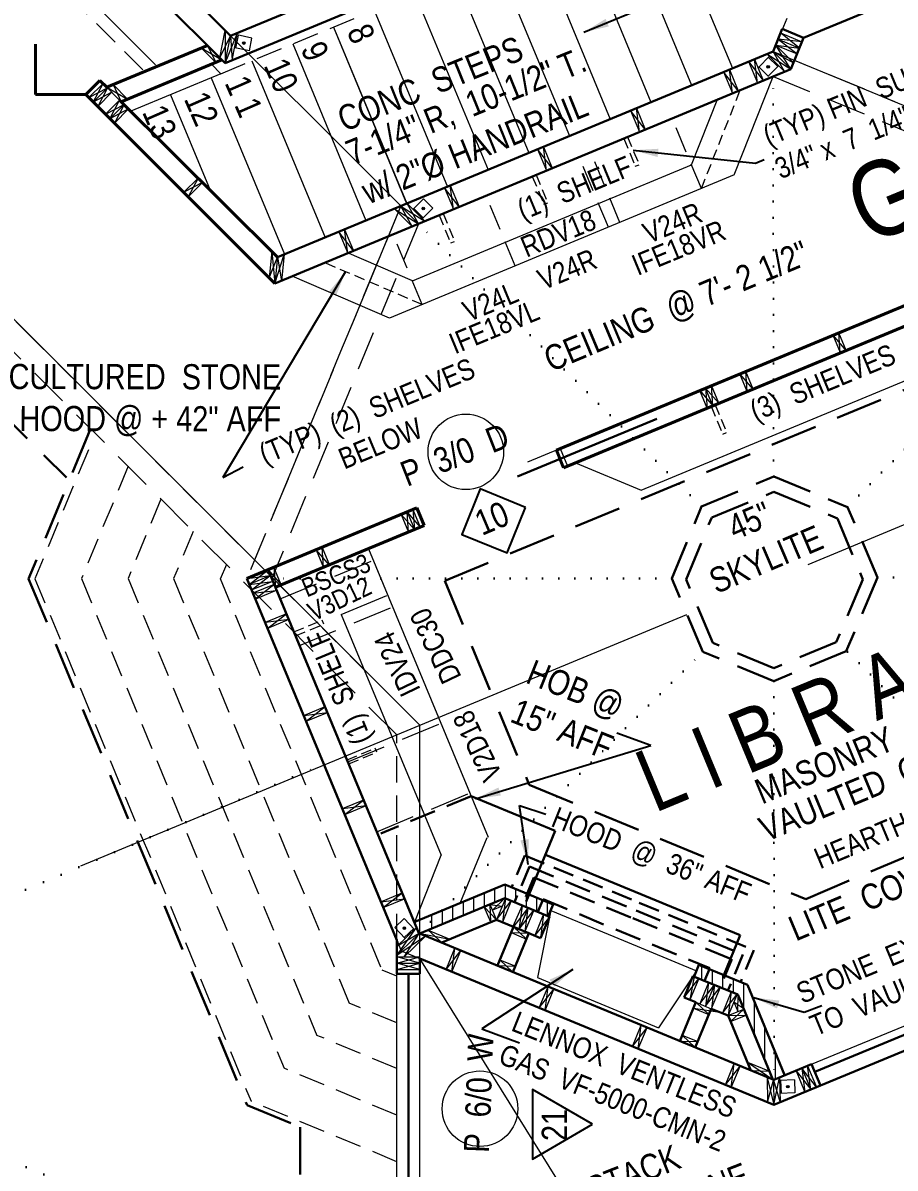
# Model space of a CAD drawing. Header units: inches. Extents: x 2775 to 35798, y 1675 to 10350.
# Drawn here: x 13447.8 to 13655.5, y 3623.4 to 3896.1 of the extents above; entities that cross this region are included whole.
import ezdxf

# ---------------------------------------------------------------- set-up
doc = ezdxf.new("R2010")
doc.units = ezdxf.units.IN
doc.header["$LTSCALE"] = 0.5
doc.header["$MEASUREMENT"] = 0
for name, pattern in [('ACAD_ISO07W100', [3, 0, -3]), ('CENTER', [2, 1.25, -0.25, 0.25, -0.25]), ('HIDDEN', [0.375, 0.25, -0.125])]:
    doc.linetypes.add(name, pattern=pattern)
for name, color, linetype, lineweight in [('BUILT-INS', 6, 'CONTINUOUS', 9), ('CONCRETE', 7, 'CONTINUOUS', 20), ('DOORS', 7, 'CONTINUOUS', 30), ('FOUNDATION', 7, 'CONTINUOUS', 30), ('GRID', 1, 'CENTER', 20), ('INT WALLS', 7, 'CONTINUOUS', 40), ('LAYOUT', 6, 'CONTINUOUS', 9), ('LITE COVE', 7, 'HIDDEN', 30), ('MASONRY', 16, 'HIDDEN', 30), ('MILLWORK', 7, 'CONTINUOUS', 20), ('ROOF BEAMS', 3, 'HIDDEN', 30), ('ROOFLINE', 7, 'HIDDEN', 30), ('SKYLITES', 3, 'CONTINUOUS', 30), ('STAIRS', 7, 'CONTINUOUS', 20), ('WALL FRAMING', 7, 'CONTINUOUS', 30), ('WALLS', 7, 'CONTINUOUS', 30), ('WINDOWS', 5, 'CONTINUOUS', 30)]:
    doc.layers.add(name, color=color, linetype=linetype, lineweight=lineweight)
for name, color, linetype in [('LIBRARY', 7, 'CONTINUOUS'), ('LLMASONRY', 12, 'CONTINUOUS'), ('TEXT', 7, 'CONTINUOUS')]:
    doc.layers.add(name, color=color, linetype=linetype)
doc.styles.add('ARCHENT', font='technical.ttf', dxfattribs={"height": 6})
doc.styles.add('ARCHENTLTD', font='technical.ttf', dxfattribs={"height": 6})
doc.dimstyles.new('ARCHENTLTD', dxfattribs={"dimtxt": 12, "dimasz": 6, "dimexe": 9, "dimexo": 3, "dimgap": 1, "dimtad": 0, "dimdec": 4, "dimzin": 1, "dimdsep": 46, "dimlunit": 4, "dimtxsty": 'ARCHENT', "dimcen": 6, "dimaunit": 1, "dimadec": 5, "dimazin": 0, "dimtfac": 1, "dimtdec": 4, "dimtofl": 0, "dimtmove": 0, "dimatfit": 3, "dimfxl": 1, "dimfrac": 2, "dimtolj": 1, "dimtzin": 0, "dimarcsym": 0})

msp = doc.modelspace()

# ---------------------------------------------------------------- hatches: boundary and pattern name
at = {"layer": 'WALL FRAMING', "lineweight": 9, "ltscale": 150}
for points in [[(13500.69117, 3891.27923, 1), (13500.06617, 3891.27923, 1)], [(13625.02559, 3885.45909, -1), (13625.54433, 3885.80772, -1)], [(13543.32286, 3852.1546, 1), (13542.97385, 3851.63613, 1)], [(13538.40671, 3680.75819, -1), (13538.84922, 3680.31682, -1)], [(13630.25319, 3642.78368, 1), (13629.62819, 3642.78368, 1)]]:
    msp.add_hatch(color=256, dxfattribs=at).paths.add_polyline_path(points)

# ---------------------------------------------------------------- linework, layer by layer
at = {"layer": 'BUILT-INS'}
for p, q in [((13617.1894, 3859.87124), (13626.45282, 3883.34459)), ((13607.02025, 3862.2991), (13613.25315, 3878.09317)), ((13540.54148, 3834.64818), (13524.95642, 3841.38669)), ((13535.0863, 3825.75951), (13511.92144, 3835.7753))]:
    msp.add_line(p, q, dxfattribs=at)
at = {"layer": 'BUILT-INS', "color": 6, "linetype": 'HIDDEN', "lineweight": 9, "ltscale": 20}
for p, q in [((13609.37343, 3856.64153), (13618.65199, 3880.10355)), ((13590.88156, 3868.56565), (13593.63525, 3861.93105)), ((13591.80517, 3868.94899), (13594.55886, 3862.3144)), ((13569.10725, 3859.51898), (13571.86095, 3852.88439)), ((13570.03086, 3859.90232), (13572.78455, 3853.26773)), ((13546.93308, 3850.30618), (13549.68677, 3843.67159)), ((13547.85669, 3850.68952), (13550.61038, 3844.05493)), ((13542.89466, 3828.99062), (13519.66016, 3838.97498)), ((13512.33991, 3751.05087), (13519.03215, 3753.83949)), ((13512.72455, 3750.1278), (13519.41679, 3752.91643)), ((13524.99024, 3720.57187), (13531.68248, 3723.3605)), ((13525.37487, 3719.6488), (13532.06711, 3722.43743))]:
    msp.add_line(p, q, dxfattribs=at)
at = {"layer": 'BUILT-INS', "linetype": 'HIDDEN', "lineweight": 9, "ltscale": 50}
for p, q in [((13609.37424, 3856.63959), (13602.46151, 3873.25928)), ((13587.21465, 3847.42262), (13580.30192, 3864.04231)), ((13589.9846, 3848.57474), (13583.07187, 3865.19443)), ((13565.05506, 3838.20564), (13558.14233, 3854.82534)), ((13542.89547, 3828.98867), (13535.98274, 3845.60836))]:
    msp.add_line(p, q, dxfattribs=at)
at = {"layer": 'BUILT-INS', "ltscale": 0.25}
msp.add_line((13540.54148, 3834.64818), (13607.02025, 3862.2991), dxfattribs=at)
at = {"layer": 'BUILT-INS', "color": 6, "linetype": 'Continuous', "lineweight": 9, "ltscale": 5}
for p, q in [((13593.63525, 3861.93105), (13594.55886, 3862.3144)), ((13571.86095, 3852.88439), (13572.78455, 3853.26773)), ((13549.68677, 3843.67159), (13550.61038, 3844.05493)), ((13530.09095, 3770.88065), (13558.61287, 3702.1615)), ((13523.61161, 3755.19884), (13547.39481, 3697.89688)), ((13519.41679, 3752.91643), (13519.03215, 3753.83949)), ((13532.06711, 3722.43743), (13531.68248, 3723.3605))]:
    msp.add_line(p, q, dxfattribs=at)
at = {"layer": 'BUILT-INS', "ltscale": 0.75}
msp.add_line((13617.1894, 3859.87124), (13535.0863, 3825.75951), dxfattribs=at)
at = {"layer": 'BUILT-INS', "linetype": 'Continuous', "lineweight": 9, "ltscale": 75}
msp.add_line((13595.03746, 3784.84418), (13713.57935, 3834.04506), dxfattribs=at)
at = {"layer": 'BUILT-INS', "linetype": 'HIDDEN', "lineweight": 20, "ltscale": 20}
msp.add_line((13611.6981, 3804.78279), (13614.4518, 3798.1482), dxfattribs=at)
at = {"layer": 'BUILT-INS', "linetype": 'HIDDEN', "lineweight": 9, "ltscale": 20}
msp.add_line((13612.62171, 3805.16614), (13615.3754, 3798.53154), dxfattribs=at)
at = {"layer": 'BUILT-INS', "linetype": 'Continuous', "lineweight": 9, "ltscale": 5}
for p, q in [((13614.4518, 3798.1482), (13615.3754, 3798.53154)), ((13579.35407, 3791.32733), (13595.03746, 3784.84418))]:
    msp.add_line(p, q, dxfattribs=at)
at = {"layer": 'BUILT-INS', "color": 6, "linetype": 'HIDDEN', "lineweight": 9, "ltscale": 75}
for p, q in [((13509.07889, 3758.91145), (13531.24098, 3768.10983)), ((13513.67901, 3747.82818), (13535.8411, 3757.02656)), ((13525.17931, 3720.12), (13547.34139, 3729.31838)), ((13532.07948, 3703.49509), (13554.24157, 3712.69348))]:
    msp.add_line(p, q, dxfattribs=at)
at = {"layer": 'BUILT-INS', "color": 6, "linetype": 'Continuous', "lineweight": 9, "ltscale": 75}
for p, q in [((13523.61161, 3755.19884), (13534.46426, 3759.70324)), ((13551.9055, 3686.47996), (13558.36769, 3702.11265)), ((13541.15265, 3682.01699), (13547.39481, 3697.89688))]:
    msp.add_line(p, q, dxfattribs=at)
at = {"layer": 'CONCRETE', "ltscale": 75}
msp.add_line((13494.95218, 3883.97935), (13473.46033, 3875.05914), dxfattribs=at)
at = {"layer": 'DOORS', "ltscale": 75}
for p, q in [((13666.97171, 3906.30814), (13633.72037, 3892.51064)), ((13637.71219, 3643.03279), (13670.96322, 3656.83365))]:
    msp.add_line(p, q, dxfattribs=at)
at = {"layer": 'DOORS', "linetype": 'Continuous', "lineweight": 30, "ltscale": 150}
msp.add_line((13565.54283, 3788.05023), (13598.8002, 3801.83225), dxfattribs=at)
at = {"layer": 'DOORS', "color": 4, "lineweight": 20, "ltscale": 75}
msp.add_line((13635.60311, 3648.1143), (13702.11182, 3675.69312), dxfattribs=at)
at = {"layer": 'DOORS', "color": 5, "lineweight": 30, "ltscale": 75}
msp.add_line((13636.35989, 3646.28862), (13669.59268, 3660.0691), dxfattribs=at)
at = {"layer": 'DOORS', "color": 7, "linetype": 'Continuous', "lineweight": 25, "ltscale": 25, "flags": 128}
msp.add_lwpolyline([(13567.51639, 3780.70732), (13556.70594, 3785.09833), (13552.31493, 3774.28787), (13563.12538, 3769.89686)], close=True, dxfattribs=at)
at = {"layer": 'DOORS', "color": 7, "linetype": 'Continuous', "lineweight": 20, "ltscale": 7.5}
for centre in [(13553.27219, 3793.93728), (13556.64316, 3637.53795)]:
    msp.add_circle(centre, 9, dxfattribs=at)
at = {"layer": 'FOUNDATION', "color": 4, "ltscale": 75}
msp.add_line((13497.23637, 3893.00808), (13443.36704, 3946.82784), dxfattribs=at)
at = {"layer": 'FOUNDATION', "linetype": 'HIDDEN', "lineweight": 20, "ltscale": 50}
msp.add_line((13494.95218, 3883.97935), (13635.45314, 3942.29434), dxfattribs=at)
at = {"layer": 'FOUNDATION', "color": 7, "linetype": 'Continuous', "lineweight": 9, "ltscale": 25}
msp.add_line((13622.09594, 3545.06399), (13542.3312, 3673.28615), dxfattribs=at)
at = {"layer": 'GRID', "ltscale": 50}
for p, q in [((13663.13356, 3978.02306), (13626.44744, 3889.29817)), ((13501.44662, 3888.80149), (13652.09586, 3951.32853)), ((13537.78717, 3852.49067), (13626.44744, 3889.29817)), ((13626.44902, 3889.29883), (13715.16925, 3852.62392)), ((13537.78717, 3852.49067), (13501.10456, 3763.7769)), ((13568.06321, 3791.56748), (13715.16925, 3852.62392)), ((13505.54962, 3765.62118), (13539.25825, 3779.61196)), ((13501.10456, 3763.7769), (13537.90287, 3675.11708)), ((13537.90287, 3675.11708), (13626.62662, 3638.43368)), ((13626.6266, 3638.43367), (13715.29436, 3675.23527))]:
    msp.add_line(p, q, dxfattribs=at)
at = {"layer": 'GRID', "linetype": 'Continuous', "ltscale": 50}
for p, q in [((13537.78717, 3852.49067), (13440.50421, 3949.68832)), ((13542.32277, 3728.84126), (13440.44783, 3830.62328)), ((13542.34464, 3584.79677), (13542.32277, 3728.84126))]:
    msp.add_line(p, q, dxfattribs=at)
at = {"layer": 'INT WALLS', "linetype": 'Continuous', "lineweight": 20, "ltscale": 150}
for p, q in [((13627.64092, 3892.1846), (13632.72357, 3890.08301)), ((13624.94825, 3888.6753), (13629.16095, 3884.46975)), ((13626.44744, 3889.29817), (13630.66014, 3885.09263)), ((13627.06776, 3890.79842), (13631.28046, 3886.59288)), ((13627.06776, 3890.79842), (13632.15041, 3888.69684)), ((13620.61829, 3886.86441), (13622.72851, 3881.78534)), ((13622.00349, 3887.43993), (13624.11372, 3882.36086)), ((13505.54899, 3753.34859), (13510.62901, 3755.45653)), ((13506.12388, 3751.96313), (13511.2039, 3754.07107)), ((13514.70591, 3731.16412), (13519.78593, 3733.27206)), ((13515.2808, 3729.77866), (13520.36083, 3731.88659)), ((13523.86284, 3708.97965), (13528.94286, 3711.08758)), ((13524.43773, 3707.59419), (13529.51775, 3709.70212)), ((13533.01976, 3686.79518), (13538.09978, 3688.90311)), ((13533.59465, 3685.40972), (13538.67467, 3687.51765)), ((13548.58364, 3670.69622), (13550.68523, 3675.77887)), ((13549.96982, 3670.12306), (13552.0714, 3675.20571)), ((13570.7633, 3661.52765), (13572.86489, 3666.6103)), ((13572.14948, 3660.95449), (13574.25107, 3666.03714)), ((13592.94297, 3652.35909), (13595.04455, 3657.44174)), ((13594.32914, 3651.78593), (13596.43073, 3656.86858)), ((13615.11776, 3643.19254), (13617.21934, 3648.27519)), ((13616.50394, 3642.61938), (13618.60552, 3647.70203))]:
    msp.add_line(p, q, dxfattribs=at)
at = {"layer": 'INT WALLS', "lineweight": 9, "ltscale": 150}
for p, q in [((13633.32987, 3891.60651), (13627.64092, 3892.1846)), ((13627.64092, 3892.1846), (13632.15041, 3888.69684)), ((13632.72357, 3890.08301), (13628.24846, 3893.71109)), ((13624.94667, 3888.67464), (13630.66014, 3885.09263)), ((13626.44744, 3889.29817), (13631.28046, 3886.59288)), ((13629.16095, 3884.46975), (13626.44899, 3889.29882)), ((13630.66014, 3885.09263), (13627.06776, 3890.79842)), ((13627.06776, 3890.79842), (13632.72357, 3890.08301)), ((13620.61829, 3886.86441), (13624.11372, 3882.36086)), ((13622.72851, 3881.78534), (13622.00349, 3887.43993)), ((13541.98488, 3848.25033), (13539.27231, 3853.07873)), ((13536.27379, 3851.83333), (13541.98488, 3848.25033)), ((13540.48577, 3847.62749), (13537.77291, 3852.45618)), ((13537.77291, 3852.45618), (13543.484, 3848.87317)), ((13506.12388, 3751.96313), (13510.62901, 3755.45653)), ((13505.54899, 3753.34859), (13511.2039, 3754.07107)), ((13515.2808, 3729.77866), (13519.78593, 3733.27206)), ((13514.70591, 3731.16412), (13520.36083, 3731.88659)), ((13523.86284, 3708.97965), (13529.51775, 3709.70212)), ((13524.43773, 3707.59419), (13528.94286, 3711.08758)), ((13533.01976, 3686.79518), (13538.67467, 3687.51765)), ((13533.59465, 3685.40972), (13538.09978, 3688.90311)), ((13549.96982, 3670.12306), (13550.68523, 3675.77887)), ((13548.58364, 3670.69622), (13552.0714, 3675.20571)), ((13570.7633, 3661.52765), (13574.25107, 3666.03714)), ((13572.14948, 3660.95449), (13572.86489, 3666.6103)), ((13592.94297, 3652.35909), (13596.43073, 3656.86858)), ((13594.32914, 3651.78593), (13595.04455, 3657.44174)), ((13615.11776, 3643.19254), (13618.60552, 3647.70203)), ((13616.50394, 3642.61938), (13617.21934, 3648.27519))]:
    msp.add_line(p, q, dxfattribs=at)
at = {"layer": 'INT WALLS', "linetype": 'Continuous', "lineweight": 20, "ltscale": 50}
msp.add_line((13628.24846, 3893.71109), (13633.32987, 3891.60651), dxfattribs=at)
at = {"layer": 'INT WALLS', "ltscale": 50}
for p, q in [((13450.78248, 3878.99319), (13450.77483, 3890.97879)), ((13467.74539, 3880.7553), (13466.12828, 3882.36535)), ((13462.78248, 3879.00086), (13450.78248, 3878.99319)), ((13507.78455, 3834.04097), (13462.78248, 3879.00086)), ((13508.44475, 3840.27108), (13470.81213, 3877.69248)), ((13574.82852, 3794.37606), (13576.57067, 3790.17208)), ((13541.57874, 3780.57572), (13543.32089, 3776.37174))]:
    msp.add_line(p, q, dxfattribs=at)
at = {"layer": 'INT WALLS', "ltscale": 75}
for p, q in [((13467.74528, 3880.75526), (13491.73875, 3890.72393)), ((13471.20092, 3877.31805), (13495.18426, 3887.28251)), ((13710.08919, 3850.51608), (13574.82859, 3794.37609)), ((13685.51024, 3835.38751), (13576.57067, 3790.17208)), ((13541.57882, 3780.57576), (13501.10456, 3763.7769)), ((13543.32089, 3776.37174), (13507.92886, 3761.68227))]:
    msp.add_line(p, q, dxfattribs=at)
at = {"layer": 'INT WALLS', "linetype": 'Continuous', "ltscale": 150}
msp.add_line((13462.76807, 3879.00085), (13466.12828, 3882.36535), dxfattribs=at)
at = {"layer": 'INT WALLS', "color": 7, "lineweight": 20, "ltscale": 10}
for p, q in [((13561.93999, 3685.77378), (13559.62855, 3684.81189)), ((13617.11764, 3662.95996), (13618.07485, 3660.64676))]:
    msp.add_line(p, q, dxfattribs=at)
at = {"layer": 'INT WALLS', "color": 7, "lineweight": 20, "ltscale": 5}
for p, q in [((13573.47851, 3684.74829), (13590.85166, 3677.56662)), ((13590.85166, 3677.56662), (13608.22506, 3670.38486))]:
    msp.add_line(p, q, dxfattribs=at)
at = {"layer": 'LAYOUT', "color": 6, "linetype": 'CENTER', "lineweight": 5, "ltscale": 250}
for p, q in [((14529.67059, 4137.94192), (13368.50138, 3656.7467)), ((14529.67036, 3176.01313), (12259.80657, 4115.80753))]:
    msp.add_line(p, q, dxfattribs=at)
at = {"layer": 'LITE COVE', "color": 7, "linetype": 'ACAD_ISO07W100', "lineweight": 30, "ltscale": 2.5}
for p, q in [((13626.59215, 3788.06184), (13626.45282, 3883.34459)), ((13609.41955, 3780.9135), (13541.98488, 3848.25033)), ((13644.19511, 3780.77572), (13710.96199, 3848.41229)), ((13602.33759, 3763.79985), (13507.06564, 3763.76411)), ((13651.28534, 3764.0164), (13746.0074, 3763.93933)), ((13542.10949, 3679.32939), (13609.72254, 3746.34179)), ((13644.19556, 3746.33421), (13711.13148, 3679.56015)), ((13626.61493, 3739.3499), (13626.7389, 3644.4352))]:
    msp.add_line(p, q, dxfattribs=at)
at = {"layer": 'LITE COVE', "ltscale": 90}
for p, q in [((13417.01005, 3828.96706), (13458.12355, 3787.82982)), ((13548.23641, 3763.2293), (13682.68762, 3819.03334)), ((13463.90945, 3799.40843), (13449.14868, 3763.74238)), ((13449.14868, 3763.74238), (13501.19078, 3638.355)), ((13548.23641, 3763.2293), (13568.3886, 3714.67572)), ((13568.3886, 3714.67572), (13634.22522, 3687.46037)), ((13568.3886, 3714.67572), (13634.22522, 3687.46037)), ((13634.22522, 3687.46037), (13675.65899, 3704.95882)), ((13501.19078, 3638.355), (13513.78865, 3633.14632)), ((13513.78865, 3633.14632), (13513.78559, 3614.30287))]:
    msp.add_line(p, q, dxfattribs=at)
at = {"layer": 'LITE COVE', "color": 7, "linetype": 'ACAD_ISO07W100', "lineweight": 30, "ltscale": 3}
for p, q in [((13406.02963, 3671.80519), (13519.4363, 3719.60942)), ((13406.03461, 3641.23705), (13523.50039, 3592.59888))]:
    msp.add_line(p, q, dxfattribs=at)
at = {"layer": 'LLMASONRY', "color": 7, "lineweight": 20, "ltscale": 50}
for p, q in [((13573.47889, 3684.75023), (13570.32303, 3668.74467)), ((13608.2268, 3670.38747), (13599.16004, 3656.82531))]:
    msp.add_line(p, q, dxfattribs=at)
at = {"layer": 'MASONRY', "linetype": 'HIDDEN', "lineweight": 30, "ltscale": 50}
msp.add_line((13554.53665, 3711.98254), (13533.01824, 3703.05132), dxfattribs=at)
at = {"layer": 'MASONRY', "linetype": 'Continuous', "lineweight": 30, "ltscale": 5}
for p, q in [((13554.53665, 3711.98254), (13574.58553, 3703.69479)), ((13574.58553, 3703.69479), (13567.64088, 3686.89498)), ((13572.22983, 3698.00888), (13618.62339, 3678.83084)), ((13562.54408, 3690.89551), (13574.05298, 3686.13799)), ((13574.05298, 3686.13799), (13572.90691, 3683.36553)), ((13618.62789, 3678.82898), (13614.70297, 3669.33422)), ((13608.80127, 3671.77718), (13607.6552, 3669.00472)), ((13608.8001, 3671.77433), (13620.32165, 3667.01158))]:
    msp.add_line(p, q, dxfattribs=at)
at = {"layer": 'MASONRY', "linetype": 'HIDDEN', "lineweight": 30, "ltscale": 40}
for p, q in [((13567.31562, 3697.85073), (13564.16373, 3690.22598)), ((13567.31542, 3697.85024), (13594.57842, 3686.58034)), ((13594.57842, 3686.58034), (13621.84706, 3675.30811)), ((13621.84706, 3675.30811), (13618.69537, 3667.68385))]:
    msp.add_line(p, q, dxfattribs=at)
at = {"layer": 'MASONRY', "linetype": 'Continuous', "lineweight": 30, "ltscale": 10}
msp.add_line((13562.54408, 3690.89551), (13541.15265, 3682.01699), dxfattribs=at)
at = {"layer": 'MASONRY', "lineweight": 9, "ltscale": 150}
for p, q in [((13560.20909, 3686.59428), (13560.20909, 3689.84242)), ((13562.70909, 3687.58033), (13562.70909, 3690.82655)), ((13565.20909, 3686.54689), (13565.20909, 3689.7931)), ((13552.70909, 3683.4814), (13552.70909, 3686.72954)), ((13555.20909, 3684.51903), (13555.20909, 3687.76717)), ((13557.70909, 3685.55666), (13557.70909, 3688.8048)), ((13567.70909, 3685.51344), (13567.70909, 3688.75966)), ((13570.20909, 3684.48), (13570.20909, 3687.72622)), ((13572.70909, 3683.44656), (13572.70909, 3686.69277)), ((13547.70909, 3681.40615), (13547.70909, 3684.65429)), ((13550.20909, 3682.44378), (13550.20909, 3685.69192)), ((13545.20909, 3680.36853), (13545.20909, 3683.61666)), ((13609.50001, 3668.21228), (13609.50001, 3671.4585)), ((13612.00001, 3667.17884), (13612.00001, 3670.42506)), ((13614.50001, 3666.1454), (13614.50001, 3669.39161)), ((13617.00001, 3665.11195), (13617.00001, 3668.35817)), ((13619.50001, 3661.39007), (13619.50001, 3667.32473)), ((13622.00001, 3655.36671), (13622.00001, 3663.1926)), ((13624.50001, 3649.34335), (13624.50001, 3657.16923)), ((13627.00001, 3644.54358), (13627.00001, 3651.14587))]:
    msp.add_line(p, q, dxfattribs=at)
at = {"layer": 'MASONRY', "linetype": 'Continuous', "lineweight": 30, "ltscale": 50}
msp.add_line((13620.32165, 3667.01158), (13629.20017, 3645.62016), dxfattribs=at)
at = {"layer": 'MILLWORK', "ltscale": 75}
msp.add_line((13479.36548, 3886.12322), (13436.03224, 3929.41833), dxfattribs=at)
at = {"layer": 'MILLWORK', "linetype": 'HIDDEN', "ltscale": 50}
for p, q in [((13476.36761, 3884.87768), (13434.78752, 3926.42118)), ((13494.95218, 3883.97935), (13492.68528, 3886.24425))]:
    msp.add_line(p, q, dxfattribs=at)
at = {"layer": 'MILLWORK', "color": 4, "ltscale": 75}
msp.add_line((13631.64426, 3887.17855), (13631.52193, 3887.05631), dxfattribs=at)
at = {"layer": 'ROOF BEAMS', "lineweight": 20, "ltscale": 75}
for p, q in [((13626.44744, 3889.29817), (13715.17001, 3852.62423)), ((13626.45282, 3883.34459), (13710.96307, 3848.41184)), ((13537.78717, 3852.49067), (13501.10456, 3763.7769)), ((13541.98558, 3848.25062), (13507.05827, 3763.78188)), ((13542.32277, 3728.84126), (13440.44783, 3830.62328)), ((13536.82388, 3726.5605), (13438.17224, 3825.12217)), ((13537.90287, 3675.11708), (13542.3312, 3673.28615))]:
    msp.add_line(p, q, dxfattribs=at)
at = {"layer": 'ROOF BEAMS', "ltscale": 75}
for p, q in [((13611.82325, 3778.27273), (13626.59371, 3784.40263)), ((13626.59371, 3784.40263), (13641.80139, 3778.10806)), ((13605.72524, 3763.53679), (13611.82325, 3778.27273)), ((13641.80139, 3778.10806), (13647.81048, 3763.54573)), ((13612.10262, 3748.46244), (13605.72524, 3763.53679)), ((13647.81048, 3763.54573), (13641.50709, 3748.63731)), ((13626.61347, 3742.4563), (13612.10262, 3748.46244)), ((13641.50709, 3748.63731), (13626.61347, 3742.4563))]:
    msp.add_line(p, q, dxfattribs=at)
at = {"layer": 'ROOF BEAMS', "color": 3, "lineweight": 20, "ltscale": 75}
msp.add_line((13507.05827, 3763.78188), (13507.94455, 3761.64646), dxfattribs=at)
at = {"layer": 'ROOF BEAMS', "lineweight": 20, "ltscale": 50}
for p, q in [((13542.3303, 3679.23809), (13542.3428, 3728.793)), ((13536.82874, 3677.70503), (13536.80484, 3726.60637)), ((13536.82874, 3677.70503), (13537.90287, 3675.11708))]:
    msp.add_line(p, q, dxfattribs=at)
at = {"layer": 'ROOFLINE', "color": 7, "linetype": 'HIDDEN', "lineweight": 5, "ltscale": 50}
for p, q in [((13463.36239, 3794.42156), (13450.64093, 3763.74294)), ((13472.83064, 3790.49538), (13461.73897, 3763.74711)), ((13480.66458, 3782.66858), (13472.82017, 3763.75126)), ((13488.33163, 3775.00852), (13483.66529, 3763.75533)), ((13496.22835, 3767.119), (13494.79083, 3763.65232)), ((13450.64795, 3763.74295), (13502.13647, 3639.30198)), ((13461.73897, 3763.74711), (13509.97962, 3647.1558)), ((13472.82017, 3763.75126), (13517.81582, 3655.00268)), ((13483.66529, 3763.75533), (13525.48508, 3662.68238)), ((13494.74649, 3763.75949), (13533.32129, 3670.52926)), ((13537.90287, 3675.11708), (13536.83053, 3674.04327)), ((13536.83296, 3669.07308), (13533.32129, 3670.52926)), ((13536.83838, 3657.97453), (13525.48508, 3662.68238)), ((13536.84369, 3647.11242), (13517.81582, 3655.00268)), ((13536.84911, 3636.01387), (13509.97962, 3647.1558)), ((13536.85453, 3624.91531), (13502.14341, 3639.30893))]:
    msp.add_line(p, q, dxfattribs=at)
at = {"layer": 'SKYLITES', "linetype": 'HIDDEN', "ltscale": 75}
for p, q in [((13609.43031, 3780.93949), (13626.59199, 3788.06177)), ((13626.59199, 3788.06177), (13644.19511, 3780.77572)), ((13602.33759, 3763.79985), (13609.43031, 3780.93949)), ((13651.28534, 3764.0164), (13644.19511, 3780.77572)), ((13609.72362, 3746.34134), (13602.33759, 3763.79985)), ((13651.28534, 3764.0164), (13643.88687, 3746.51794)), ((13626.61493, 3739.3499), (13609.72362, 3746.34134)), ((13643.88687, 3746.51794), (13626.61493, 3739.3499))]:
    msp.add_line(p, q, dxfattribs=at)
at = {"layer": 'STAIRS', "ltscale": 50}
for p, q in [((13599.31001, 3927.29312), (13616.75121, 3885.27375)), ((13589.61222, 3923.26804), (13607.05399, 3881.2448)), ((13579.91436, 3919.24294), (13597.35758, 3877.21619)), ((13570.21649, 3915.21784), (13587.66117, 3873.18758)), ((13560.51863, 3911.19273), (13577.96477, 3869.15897)), ((13550.82077, 3907.16763), (13568.26836, 3865.13036)), ((13541.1229, 3903.14253), (13558.57195, 3861.10176)), ((13531.42504, 3899.11743), (13548.87554, 3857.07315)), ((13521.72718, 3895.09232), (13539.17331, 3853.05856)), ((13521.96677, 3894.51507), (13539.17913, 3853.04454)), ((13512.02932, 3891.06722), (13529.47691, 3849.02995)), ((13502.33145, 3887.04212), (13519.7805, 3845.00134)), ((13492.63394, 3883.01618), (13510.08409, 3840.97273)), ((13482.93753, 3878.98757), (13492.37096, 3856.25917))]:
    msp.add_line(p, q, dxfattribs=at)
at = {"layer": 'WALL FRAMING', "lineweight": 20, "ltscale": 150}
for p, q in [((13494.67405, 3887.79335), (13495.95988, 3894.2834)), ((13495.95052, 3886.518), (13497.23636, 3893.00805)), ((13497.61684, 3887.21031), (13498.90268, 3893.70036)), ((13539.27231, 3853.07873), (13543.48429, 3848.87289)), ((13536.27379, 3851.83333), (13540.48577, 3847.62749)), ((13537.77291, 3852.45618), (13541.98488, 3848.25033)), ((13642.47002, 3817.50451), (13640.72555, 3821.70753)), ((13643.85543, 3818.07953), (13642.11096, 3822.28255)), ((13620.29841, 3808.3165), (13618.55394, 3812.51952)), ((13621.68381, 3808.89151), (13619.93935, 3813.09453)), ((13613.51892, 3805.49921), (13611.77446, 3809.70223)), ((13610.7481, 3804.34918), (13609.00364, 3808.5522)), ((13612.13351, 3804.92419), (13610.38905, 3809.12721)), ((13507.05827, 3763.78188), (13506.18512, 3765.88559)), ((13509.315, 3762.25758), (13507.57053, 3766.4606))]:
    msp.add_line(p, q, dxfattribs=at)
at = {"layer": 'WALL FRAMING', "lineweight": 9, "ltscale": 150}
for p, q in [((13495.95988, 3894.2834), (13495.95052, 3886.518)), ((13494.67405, 3887.79335), (13497.23637, 3893.00805)), ((13495.95052, 3886.518), (13498.90268, 3893.70036)), ((13497.23637, 3893.00805), (13497.61684, 3887.21031)), ((13498.46266, 3890.07873), (13499.09337, 3893.13942)), ((13502.29469, 3892.47972), (13498.80515, 3893.19881)), ((13501.70734, 3889.4101), (13502.29469, 3892.47972)), ((13501.70734, 3889.4101), (13498.2178, 3890.12919)), ((13623.02508, 3885.56103), (13625.52019, 3888.10433)), ((13625.22481, 3883.34094), (13627.71992, 3885.88424)), ((13627.54484, 3885.70578), (13625.3141, 3887.89426)), ((13625.24299, 3883.35915), (13623.04326, 3885.57924)), ((13543.22239, 3854.15519), (13540.67726, 3851.66195)), ((13545.44086, 3851.95383), (13543.22239, 3854.15519)), ((13543.07432, 3849.63554), (13540.88748, 3851.86788)), ((13545.44086, 3851.95383), (13542.89573, 3849.46059)), ((13643.85543, 3818.07953), (13640.72555, 3821.70753)), ((13642.46709, 3817.51157), (13642.11096, 3822.28255)), ((13621.68381, 3808.89151), (13618.55394, 3812.51952)), ((13620.29548, 3808.32355), (13619.93935, 3813.09453)), ((13612.13059, 3804.93125), (13611.77446, 3809.70223)), ((13609.00364, 3808.5522), (13612.13059, 3804.93125)), ((13613.51892, 3805.49921), (13610.38905, 3809.12721)), ((13610.38905, 3809.12721), (13610.74518, 3804.35623)), ((13539.62614, 3774.83913), (13539.26972, 3779.61737)), ((13539.26972, 3779.61737), (13542.39707, 3775.98891)), ((13540.65492, 3780.19289), (13541.01134, 3775.41466)), ((13541.01134, 3775.41466), (13537.88431, 3779.04235)), ((13519.39677, 3766.39106), (13519.04034, 3771.1693)), ((13520.78196, 3766.96659), (13517.65493, 3770.59428)), ((13501.67957, 3762.39148), (13506.1851, 3765.88558)), ((13506.18512, 3765.88559), (13509.315, 3762.25758)), ((13507.57053, 3766.4606), (13507.92957, 3761.68256)), ((13501.1891, 3763.81199), (13506.76011, 3764.50017)), ((13501.67489, 3762.39018), (13507.24589, 3763.07836)), ((13502.16535, 3760.96968), (13506.67089, 3764.46378)), ((13502.55683, 3760.26528), (13508.12784, 3760.95346)), ((13503.0473, 3758.84478), (13507.55283, 3762.33887)), ((13542.33137, 3672.17974), (13536.83201, 3673.67885)), ((13536.83225, 3672.17885), (13542.33114, 3673.67974)), ((13542.3316, 3670.67974), (13536.83225, 3672.17885)), ((13536.8325, 3670.67885), (13542.33137, 3672.17974))]:
    msp.add_line(p, q, dxfattribs=at)
at = {"layer": 'WALL FRAMING', "lineweight": 20, "ltscale": 50}
for p, q in [((13490.23969, 3890.10111), (13493.68832, 3886.65688)), ((13466.85889, 3881.66736), (13463.4889, 3878.29307)), ((13467.92023, 3880.60738), (13464.55024, 3877.23309)), ((13467.36351, 3881.1367), (13470.81213, 3877.69248)), ((13469.24434, 3881.37808), (13472.69297, 3877.93385)), ((13468.98156, 3879.5474), (13465.61158, 3876.1731)), ((13470.81569, 3877.6993), (13467.4457, 3874.32501)), ((13471.87702, 3876.63932), (13468.50704, 3873.26503)), ((13472.93836, 3875.57934), (13469.56837, 3872.20504)), ((13489.48403, 3859.13286), (13486.11404, 3855.75857)), ((13490.54537, 3858.07288), (13487.17538, 3854.69859)), ((13507.08052, 3841.63264), (13506.42097, 3835.4028)), ((13508.44475, 3840.27108), (13507.7852, 3834.04124)), ((13510.02254, 3840.92661), (13509.36299, 3834.69677)), ((13575.75234, 3794.7589), (13577.49448, 3790.55492)), ((13539.26919, 3779.61864), (13541.01134, 3775.41466)), ((13540.65492, 3780.19289), (13542.39707, 3775.98891)), ((13537.884, 3779.04312), (13539.62614, 3774.83913)), ((13519.03982, 3771.17057), (13520.78196, 3766.96659)), ((13517.65462, 3770.59505), (13519.39677, 3766.39106)), ((13536.83201, 3673.67885), (13542.33114, 3673.67974)), ((13536.83225, 3672.17885), (13542.33137, 3672.17974)), ((13536.8325, 3670.67885), (13542.3316, 3670.67974)), ((13570.32303, 3668.74467), (13599.16004, 3656.82531))]:
    msp.add_line(p, q, dxfattribs=at)
at = {"layer": 'WALL FRAMING', "lineweight": 9, "ltscale": 50}
for p, q in [((13490.23969, 3890.10111), (13495.18738, 3887.2797)), ((13491.73875, 3890.72393), (13493.68832, 3886.65688)), ((13618.16938, 3879.90334), (13614.67422, 3884.4067)), ((13616.78397, 3879.32832), (13616.05944, 3884.98217)), ((13463.4889, 3878.29307), (13467.92023, 3880.60738)), ((13464.55024, 3877.23309), (13466.85889, 3881.66736)), ((13467.92023, 3880.60738), (13465.61158, 3876.1731)), ((13467.74528, 3880.75526), (13472.69297, 3877.93385)), ((13469.24434, 3881.37808), (13471.19391, 3877.31103)), ((13468.98156, 3879.5474), (13464.55024, 3877.23309)), ((13468.50704, 3873.26503), (13470.81569, 3877.6993)), ((13467.4457, 3874.32501), (13471.87702, 3876.63932)), ((13472.93836, 3875.57934), (13468.50704, 3873.26503)), ((13471.87702, 3876.63932), (13469.56837, 3872.20504)), ((13596.00616, 3870.69509), (13592.51101, 3875.19845)), ((13594.62075, 3870.12007), (13593.89623, 3875.77392)), ((13573.84294, 3861.48684), (13570.34779, 3865.99021)), ((13572.45753, 3860.91183), (13571.73301, 3866.56568)), ((13489.48403, 3859.13286), (13487.17538, 3854.69859)), ((13490.54537, 3858.07288), (13486.11404, 3855.75857)), ((13551.67973, 3852.27859), (13548.18457, 3856.78196)), ((13550.29432, 3851.70358), (13549.56979, 3857.35743)), ((13526.51479, 3841.82321), (13523.01964, 3846.32657)), ((13525.12938, 3841.24819), (13524.40486, 3846.90204)), ((13506.42097, 3835.4028), (13508.44475, 3840.27108)), ((13507.08008, 3841.62848), (13507.7852, 3834.04124)), ((13507.7852, 3834.04124), (13510.02254, 3840.92661)), ((13508.44475, 3840.27108), (13509.36299, 3834.69677)), ((13631.90826, 3646.58131), (13635.40322, 3642.0784)), ((13636.78863, 3642.65342), (13633.29348, 3647.15678)), ((13633.29348, 3647.15678), (13634.01781, 3641.50339)), ((13635.40322, 3642.0784), (13634.6787, 3647.73225))]:
    msp.add_line(p, q, dxfattribs=at)
at = {"layer": 'WALL FRAMING', "color": 7, "lineweight": 20, "ltscale": 50}
for p, q in [((13614.67422, 3884.4067), (13616.78428, 3879.32756)), ((13616.05944, 3884.98217), (13618.1695, 3879.90303)), ((13592.51101, 3875.19845), (13594.62107, 3870.11932)), ((13593.89623, 3875.77392), (13596.00629, 3870.69479)), ((13570.34779, 3865.99021), (13572.45785, 3860.91107)), ((13571.73301, 3866.56568), (13573.84307, 3861.48654)), ((13548.18457, 3856.78196), (13550.29463, 3851.70282)), ((13549.56979, 3857.35743), (13551.67985, 3852.27829)), ((13523.01964, 3846.32657), (13525.1297, 3841.24743)), ((13524.40486, 3846.90204), (13526.51492, 3841.8229)), ((13631.90826, 3646.58131), (13634.01832, 3641.50217)), ((13633.29348, 3647.15678), (13635.40354, 3642.07764)), ((13634.6787, 3647.73225), (13636.78876, 3642.65311))]:
    msp.add_line(p, q, dxfattribs=at)
at = {"layer": 'WALL FRAMING', "lineweight": 20, "ltscale": 75}
for p, q in [((13506.7594, 3764.49987), (13501.67957, 3762.39148)), ((13507.24519, 3763.07807), (13502.16535, 3760.96968)), ((13507.64206, 3762.37526), (13502.56151, 3760.26658)), ((13508.21708, 3760.98985), (13503.13653, 3758.88117)), ((13544.28686, 3680.05229), (13549.49314, 3677.89972)), ((13564.03925, 3679.45536), (13567.73576, 3677.92701)), ((13561.36694, 3672.99042), (13565.06349, 3671.46206)), ((13608.04582, 3662.88401), (13611.74233, 3661.35566)), ((13607.47259, 3661.49785), (13611.16911, 3659.96951)), ((13604.79918, 3655.03308), (13608.49569, 3653.50473)), ((13620.36953, 3648.59542), (13625.57582, 3646.44285))]:
    msp.add_line(p, q, dxfattribs=at)
at = {"layer": 'WALL FRAMING', "color": 7, "linetype": 'HIDDEN', "ltscale": 40}
for p, q in [((13568.39988, 3695.23838), (13564.86596, 3686.68948)), ((13569.48414, 3692.62602), (13566.71427, 3685.92543)), ((13571.65225, 3687.40092), (13570.41068, 3684.39742)), ((13616.62236, 3673.1396), (13613.85136, 3666.43629)), ((13619.23471, 3674.22385), (13615.69957, 3665.67199)), ((13611.39031, 3670.97412), (13610.14762, 3667.96793))]:
    msp.add_line(p, q, dxfattribs=at)
at = {"layer": 'WALL FRAMING', "linetype": 'HIDDEN', "lineweight": 30, "ltscale": 50}
for p, q in [((13568.39968, 3695.23789), (13593.81425, 3684.73209)), ((13569.48394, 3692.62554), (13593.05009, 3682.88383)), ((13571.65225, 3687.40092), (13611.39031, 3670.97412)), ((13593.81425, 3684.73209), (13619.23471, 3674.22385)), ((13593.05009, 3682.88383), (13616.62236, 3673.1396))]:
    msp.add_line(p, q, dxfattribs=at)
at = {"layer": 'WALL FRAMING', "color": 7, "ltscale": 10}
for p, q in [((13562.54339, 3687.64957), (13542.3303, 3679.23809)), ((13560.58859, 3682.50489), (13547.53048, 3677.08512)), ((13618.01496, 3664.7145), (13626.38612, 3644.48467)), ((13615.76587, 3659.69149), (13621.18387, 3646.63265))]:
    msp.add_line(p, q, dxfattribs=at)
at = {"layer": 'WALL FRAMING', "linetype": 'Continuous', "lineweight": 9, "ltscale": 40}
for p, q in [((13562.54339, 3687.64957), (13559.62855, 3684.81189)), ((13560.58867, 3682.5048), (13564.07605, 3687.01467)), ((13562.70909, 3687.58033), (13561.97493, 3681.93183)), ((13557.70909, 3685.55666), (13560.58859, 3682.50489)), ((13559.20371, 3681.92859), (13559.05225, 3686.19677)), ((13559.05225, 3686.19677), (13561.93999, 3685.77378)), ((13566.71427, 3685.92543), (13564.44872, 3680.9092)), ((13564.53608, 3680.72199), (13568.02346, 3685.23186)), ((13566.65649, 3685.79751), (13565.92233, 3680.14902)), ((13565.95657, 3680.28584), (13569.44396, 3684.79571)), ((13568.07699, 3685.36136), (13567.34283, 3679.71287)), ((13573.18265, 3683.25019), (13569.69519, 3678.74043)), ((13571.79642, 3683.82323), (13571.08152, 3678.16735)), ((13542.10946, 3679.3294), (13549.49314, 3677.89972)), ((13544.28686, 3680.05229), (13547.53048, 3677.08512)), ((13564.03925, 3679.45536), (13568.30886, 3679.31351)), ((13564.61225, 3680.8416), (13567.73576, 3677.92701)), ((13561.36694, 3672.99042), (13564.49046, 3670.07583)), ((13560.79395, 3671.60417), (13565.06349, 3671.46206)), ((13605.2733, 3664.03054), (13608.76149, 3668.53978)), ((13607.6552, 3669.00472), (13606.65967, 3663.45723)), ((13611.08215, 3667.59021), (13610.36637, 3661.93448)), ((13608.98033, 3662.50765), (13612.4683, 3667.01698)), ((13610.36515, 3661.93121), (13613.85312, 3666.44054)), ((13613.85136, 3666.43629), (13611.74233, 3661.35566)), ((13612.46697, 3667.01376), (13611.75119, 3661.35803)), ((13616.48165, 3665.34722), (13615.76587, 3659.69149)), ((13611.16911, 3659.96951), (13608.04582, 3662.88401)), ((13614.37983, 3660.26466), (13617.8678, 3664.77399)), ((13617.11764, 3662.95996), (13619.50001, 3661.39007)), ((13618.01496, 3664.7145), (13617.98556, 3660.86253)), ((13607.47258, 3661.49786), (13613.75404, 3660.52345)), ((13615.76598, 3659.69144), (13620.03441, 3659.83427)), ((13619.46087, 3661.2203), (13616.34076, 3658.30583)), ((13607.92246, 3652.11858), (13604.79918, 3655.03308)), ((13604.22512, 3653.64491), (13608.49569, 3653.50473)), ((13620.36953, 3648.59542), (13626.38612, 3644.48467)), ((13621.1824, 3646.63618), (13625.57582, 3646.44285))]:
    msp.add_line(p, q, dxfattribs=at)
at = {"layer": 'WALL FRAMING', "lineweight": 20, "ltscale": 5}
for p, q in [((13562.68982, 3687.58769), (13560.58869, 3682.50485)), ((13564.07605, 3687.01467), (13561.97493, 3681.93183)), ((13568.02346, 3685.23186), (13565.92233, 3680.14902)), ((13569.44396, 3684.79571), (13567.34283, 3679.71287)), ((13571.79642, 3683.82323), (13569.6953, 3678.74039)), ((13608.76149, 3668.53978), (13606.65967, 3663.45723)), ((13611.08215, 3667.59021), (13608.98033, 3662.50765)), ((13612.46697, 3667.01376), (13610.36515, 3661.93121)), ((13616.48165, 3665.34722), (13614.37983, 3660.26466)), ((13617.8678, 3664.77399), (13615.76598, 3659.69144))]:
    msp.add_line(p, q, dxfattribs=at)
at = {"layer": 'WALL FRAMING', "color": 4, "ltscale": 5}
for p, q in [((13562.54339, 3687.64957), (13573.18334, 3683.25127)), ((13560.58859, 3682.50489), (13568.30886, 3679.31351)), ((13573.18265, 3683.25019), (13571.08152, 3678.16735)), ((13568.30886, 3679.31351), (13571.08152, 3678.16735)), ((13607.37534, 3669.11301), (13605.27352, 3664.03045)), ((13618.01496, 3664.7145), (13607.37561, 3669.11425)), ((13608.0458, 3662.88401), (13605.2733, 3664.03054)), ((13615.76587, 3659.69149), (13611.74221, 3661.35542))]:
    msp.add_line(p, q, dxfattribs=at)
at = {"layer": 'WALL FRAMING', "linetype": 'Continuous', "lineweight": 20, "ltscale": 40}
for p, q in [((13559.20371, 3681.92859), (13557.66737, 3685.62047)), ((13560.58859, 3682.50489), (13559.05225, 3686.19677)), ((13615.76594, 3659.69132), (13619.46087, 3661.2203)), ((13616.33947, 3658.3053), (13620.03441, 3659.83427))]:
    msp.add_line(p, q, dxfattribs=at)
at = {"layer": 'WALL FRAMING', "color": 9, "linetype": 'Continuous', "lineweight": 5, "ltscale": 150}
for p, q in [((13538.62287, 3682.83075), (13536.37047, 3680.66412)), ((13538.62287, 3682.83075), (13541.0562, 3680.22827)), ((13536.37047, 3680.66412), (13538.80379, 3678.06164)), ((13540.88545, 3680.41088), (13538.60281, 3678.2766)), ((13631.56376, 3644.40375), (13628.00307, 3644.27954)), ((13628.25292, 3644.28826), (13628.36186, 3641.16516)), ((13631.56376, 3644.40375), (13631.62845, 3641.27911)), ((13631.62845, 3641.27911), (13628.06776, 3641.1549))]:
    msp.add_line(p, q, dxfattribs=at)
at = {"layer": 'WALL FRAMING', "color": 9, "linetype": 'Continuous', "lineweight": 5, "ltscale": 5}
for p, q in [((13541.53821, 3680.71259), (13536.82949, 3676.16574)), ((13542.15508, 3679.22307), (13537.9035, 3675.11766)), ((13543.66617, 3678.59704), (13538.57318, 3673.67913))]:
    msp.add_line(p, q, dxfattribs=at)
at = {"layer": 'WALL FRAMING', "lineweight": 9, "ltscale": 5}
for p, q in [((13542.15569, 3679.22366), (13536.82949, 3676.16574)), ((13536.83053, 3674.04327), (13541.53821, 3680.71259)), ((13543.66617, 3678.59704), (13536.83053, 3674.04327)), ((13538.57318, 3673.67913), (13542.15508, 3679.22307)), ((13625.00319, 3644.96774), (13626.6266, 3638.43367)), ((13625.11418, 3639.05859), (13626.51517, 3644.34386)), ((13626.51516, 3644.34471), (13628.11481, 3639.05334)), ((13626.6266, 3638.43367), (13628.00381, 3644.96284))]:
    msp.add_line(p, q, dxfattribs=at)
at = {"layer": 'WALL FRAMING', "ltscale": 5}
for p, q in [((13564.61225, 3680.8416), (13560.79301, 3671.6019)), ((13568.30907, 3679.31342), (13564.48962, 3670.07381)), ((13608.0458, 3662.88401), (13604.22512, 3653.64491)), ((13611.74222, 3661.35541), (13607.92152, 3652.11631))]:
    msp.add_line(p, q, dxfattribs=at)
at = {"layer": 'WALL FRAMING', "color": 9, "linetype": 'Continuous', "lineweight": 20, "ltscale": 5}
for p, q in [((13625.00319, 3644.96774), (13625.1142, 3639.05772)), ((13626.51517, 3644.34386), (13626.62617, 3638.43471)), ((13628.00381, 3644.96284), (13628.11483, 3639.05249))]:
    msp.add_line(p, q, dxfattribs=at)
at = {"layer": 'WALL FRAMING', "color": 9, "lineweight": 5, "ltscale": 50}
msp.add_line((13625.00319, 3644.96774), (13626.51517, 3644.34386), dxfattribs=at)
at = {"layer": 'WALL FRAMING', "lineweight": 9, "ltscale": 150}
for centre in [(13500.37867, 3891.27923), (13625.28496, 3885.6334), (13543.14835, 3851.89537)]:
    msp.add_circle(centre, 0.3125, dxfattribs=at)
at = {"layer": 'WALL FRAMING', "color": 9, "linetype": 'Continuous', "lineweight": 5, "ltscale": 150}
for centre in [(13500.37867, 3891.27923), (13625.28496, 3885.6334), (13543.14835, 3851.89537), (13538.62796, 3680.5375), (13629.94069, 3642.78368)]:
    msp.add_circle(centre, 0.3125, dxfattribs=at)
at = {"layer": 'WALLS', "color": 4, "ltscale": 75}
for p, q in [((13497.23551, 3893.0063), (13655.06826, 3958.51722)), ((13495.94901, 3886.51737), (13652.09586, 3951.32853)), ((13495.94901, 3886.51737), (13441.06602, 3941.35208)), ((13628.65075, 3894.62685), (13626.44744, 3889.29817)), ((13633.73204, 3892.52198), (13630.66014, 3885.09263)), ((13508.44475, 3840.27108), (13626.44899, 3889.29882)), ((13507.78455, 3834.04097), (13630.66014, 3885.09263)), ((13542.10946, 3679.3294), (13626.62255, 3644.38691)), ((13542.3312, 3673.28615), (13626.6266, 3638.43367)), ((13626.62255, 3644.38691), (13635.60311, 3648.1143)), ((13626.6266, 3638.43367), (13637.70982, 3643.03377))]:
    msp.add_line(p, q, dxfattribs=at)
at = {"layer": 'WALLS', "color": 4, "ltscale": 50}
for p, q in [((13628.63111, 3894.63498), (13633.71252, 3892.5304)), ((13506.1844, 3765.88529), (13542.10946, 3679.3294)), ((13501.10456, 3763.7769), (13536.82874, 3677.70503)), ((13536.83266, 3669.67893), (13536.82874, 3677.70503)), ((13542.33175, 3669.67974), (13542.3312, 3673.28615)), ((13536.83266, 3669.67885), (13542.33175, 3669.67974)), ((13635.60311, 3648.1143), (13637.70982, 3643.03377))]:
    msp.add_line(p, q, dxfattribs=at)
at = {"layer": 'WALLS', "color": 4, "lineweight": 20, "ltscale": 50}
for p, q in [((13536.86198, 3609.67829), (13536.83266, 3669.67893)), ((13542.34086, 3609.67918), (13542.33175, 3669.67974))]:
    msp.add_line(p, q, dxfattribs=at)
at = {"layer": 'WINDOWS', "ltscale": 75}
msp.add_line((13539.60175, 3609.6787), (13539.5822, 3669.6793), dxfattribs=at)
at = {"layer": 'WINDOWS', "linetype": 'Continuous', "lineweight": 25, "ltscale": 25, "flags": 128}
msp.add_lwpolyline([(13583.46657, 3633.8245), (13569.14691, 3642.09196), (13569.14691, 3625.55704)], close=True, dxfattribs=at)

# ---------------------------------------------------------------- texts
at = {"layer": 'BUILT-INS', "linetype": 'Continuous', "lineweight": 30, "ltscale": 1.5, "rotation": 22.5213889, "style": 'ARCHENTLTD'}
for s, insert, char_height, attachment_point in [('(TYP) FIN  SUPPORT \\P 3/4" x  7  1/4" PLYW\'D\\P{\\H1.999x;  }', (13675.83251, 3892.97541), 5, 3), ('(1)  SHELF\\P{\\H1.999x;  }', (13591.42605, 3864.57774), 5, 3), ('V24R\\P{\\H1.999x;  }', (13608.13561, 3853.53031), 5, 3), ('V24R\\P{\\H1.999x;  }', (13583.0479, 3842.47294), 5, 3), ('V24L\\P{\\H1.999x;  }', (13564.34794, 3834.54393), 5, 3), ('(TYP)  (2)  SHELVES\\PBELOW\\P{\\H1.999x;  }', (13533.88639, 3793.63226), 5, 5), ('BSCS3\\P{\\H1.999x;  }', (13529.27578, 3769.86851), 4.5, 3)]:
    msp.add_mtext(s, dxfattribs=dict(at, insert=insert, char_height=char_height, attachment_point=attachment_point))
at = {"layer": 'BUILT-INS', "color": 6, "linetype": 'Continuous', "lineweight": 30, "ltscale": 1.5, "style": 'ARCHENTLTD'}
for s, insert, char_height, attachment_point, rotation in [('RDV18\\P{\\H1.999x;  }', (13582.84202, 3851.83978), 5, 3, 22.5213889), ('(3)  SHELVES\\P{\\H1.999x;  }', (13654.19554, 3819.78435), 5, 3, 22.5213889), (' V3D12\\P\\P{\\H1.999x;  }', (13526.73844, 3749.81388), 4.5, 5, 25.5668983), ('DDC30\\P{\\H1.999x;  }', (13552.07966, 3750.61414), 5, 5, 115.5668983), ('(1)  SHELF\\P{\\H1.999x;  }', (13515.26795, 3750.05436), 5, 3, 112.5213889), ('IDV24\\P{\\H1.999x;  }', (13542.91671, 3746.26753), 5, 5, 115.5668983), (' V2D18\\P\\P{\\H1.999x;  }', (13566.16974, 3727.86474), 5, 5, 115.5668983)]:
    msp.add_mtext(s, dxfattribs=dict(at, insert=insert, char_height=char_height, attachment_point=attachment_point, rotation=rotation))
at = {"layer": 'BUILT-INS', "linetype": 'Continuous', "lineweight": 9, "ltscale": 1.5, "char_height": 5, "attachment_point": 1, "rotation": 22.5, "style": 'ARCHENTLTD'}
for s, insert in [('IFE18VR\\P{\\H1.999x;  }', (13592.28043, 3840.42207)), ('IFE18VL\\P{\\H1.999x;  }', (13548.75199, 3821.73557))]:
    msp.add_mtext(s, dxfattribs=dict(at, insert=insert))
at = {"layer": 'DOORS', "color": 7, "linetype": 'Continuous', "lineweight": 30, "ltscale": 1.5, "char_height": 6, "style": 'ARCHENTLTD'}
for s, insert, attachment_point, rotation in [('P  3/0  D\\P{\\H1.999x;  }', (13537.08032, 3791.16783), 1, 21.4375), ('10\\P  ', (13561.42271, 3773.50334), 5, 22.9130878), ('P  6/0  W\\P{\\H1.999x;  }', (13553.86642, 3655.45719), 3, 87.7958333)]:
    msp.add_mtext(s, dxfattribs=dict(at, insert=insert, attachment_point=attachment_point, rotation=rotation))
at = {"layer": 'LIBRARY', "linetype": 'Continuous', "insert": (13582.84692, 3744.82578), "char_height": 15, "width": 271, "attachment_point": 1, "rotation": 22.5, "style": 'ARCHENTLTD'}
msp.add_mtext('   \\PL I B R A R Y', dxfattribs=at)
at = {"layer": 'LLMASONRY', "color": 7, "linetype": 'Continuous', "lineweight": 30, "insert": (13659.0314, 3696.59363), "char_height": 5, "attachment_point": 5, "rotation": 22.6711111, "style": 'ARCHENTLTD'}
msp.add_mtext('HEARTH @ +6"\\P\\P  ', dxfattribs=at)
at = {"layer": 'LLMASONRY', "color": 7, "linetype": 'Continuous', "lineweight": 30, "ltscale": 1.5, "insert": (13597.05236, 3592.45108), "char_height": 6, "attachment_point": 8, "rotation": 21.4375, "style": 'ARCHENTLTD'}
msp.add_mtext('DRYSTACK\\PCULTURED  STONE\\P{\\H1.999x;  }', dxfattribs=at)
at = {"layer": 'ROOFLINE', "lineweight": 20, "ltscale": 150, "char_height": 6, "width": 14.1875, "attachment_point": 1, "rotation": 293.6090775, "style": 'ARCHENTLTD'}
for s, insert in [('8', (13530.33656, 3896.48532)), ('9', (13519.36028, 3892.31271)), ('10', (13510.54803, 3888.34145)), ('1 1', (13501.24831, 3884.19479)), ('12', (13491.54511, 3880.38491)), ('13', (13481.59261, 3877.24157))]:
    msp.add_mtext(s, dxfattribs=dict(at, insert=insert))
at = {"layer": 'TEXT', "linetype": 'Continuous', "width": 271, "attachment_point": 1, "style": 'ARCHENTLTD'}
for s, insert, char_height, rotation in [('   \\P   GALLERY', (13614.7589, 3880.87365), 18, 22.5), ('HOB @ \\P15" AFF', (13569.4735, 3744.62779), 6, 338.1550811), ('HOOD  @  36" AFF', (13575.14031, 3709.5534), 5, 338.1550811), ('STONE  EXTENDS\\PTO  VAULTED  CEILG', (13631.46855, 3667.06169), 5, 22.6529169), ('LENNOX  VENTLESS\\PGAS  VF-5000-CMN-2', (13565.66042, 3660.86253), 5, 338.1550811)]:
    msp.add_mtext(s, dxfattribs=dict(at, insert=insert, char_height=char_height, rotation=rotation))
at = {"layer": 'TEXT', "color": 7, "linetype": 'Continuous', "lineweight": 30, "ltscale": 1.5, "char_height": 6, "style": 'ARCHENTLTD'}
for s, insert, attachment_point, rotation in [('CONC  STEPS\\P{\\H1.999x;  }', (13522.07156, 3875.6295), 1, 22.050925), ('7-1/4" R,  10-1/2" T.\\Pw/ 2"%%c HANDRAIL\\P{\\H1.999x;  }', (13524.06992, 3867.63949), 1, 22.050925), ('CULTURED  STONE\\PHOOD @ + 42" AFF\\P{\\H1.999x;  }', (13509.28756, 3814.78166), 3, 359.9058333)]:
    msp.add_mtext(s, dxfattribs=dict(at, insert=insert, attachment_point=attachment_point, rotation=rotation))
at = {"layer": 'TEXT', "color": 7, "linetype": 'Continuous', "lineweight": 9, "char_height": 6, "attachment_point": 3, "rotation": 22.7619444, "style": 'ARCHENTLTD'}
for s, insert in [('CEILING  @ 7\'- 2 1/2"\\P\\P  ', (13633.2471, 3844.43767)), ('LITE  COVE @ 7\'- 2 1/2"\\P\\P  ', (13699.30211, 3712.13257))]:
    msp.add_mtext(s, dxfattribs=dict(at, insert=insert))
at = {"layer": 'TEXT', "color": 7, "linetype": 'Continuous', "lineweight": 30, "char_height": 6, "style": 'ARCHENTLTD'}
for s, insert, attachment_point, rotation in [('45"\\PSKYLITE\\P\\P  ', (13626.74418, 3763.72658), 5, 23.1052778), ('MASONRY  FL\\P\\P  ', (13664.52928, 3733.31404), 3, 22.5), ('VAULTED  CEILG\\P\\P  ', (13674.3562, 3728.02503), 3, 22.5)]:
    msp.add_mtext(s, dxfattribs=dict(at, insert=insert, attachment_point=attachment_point, rotation=rotation))
at = {"layer": 'TEXT', "color": 5, "linetype": 'Continuous', "lineweight": 30, "ltscale": 1.5, "insert": (13579.34824, 3633.66831), "char_height": 6, "attachment_point": 5, "rotation": 90.0191667, "style": 'ARCHENTLTD'}
msp.add_mtext('21\\P  ', dxfattribs=at)

# ---------------------------------------------------------------- leaders
at = {"layer": 'BUILT-INS', "lineweight": 9, "ltscale": 25}
for points in [[(13593.08973, 3865.75542), (13622.29986, 3862.66818), (13624.32282, 3863.54576)], [(13524.57061, 3836.71246), (13495.42046, 3787.80355), (13500.20372, 3790.37749)]]:
    msp.add_leader(points, dimstyle='ARCHENTLTD', override={"dimgap": 1, "dimtad": 0}, dxfattribs=at)
at = {"layer": 'ROOFLINE', "lineweight": 20, "ltscale": 150}
msp.add_leader([(13581.40224, 3893.85097), (13612.66931, 3906.77173)], dimstyle='ARCHENTLTD', override={"dimgap": 1, "dimtad": 0}, dxfattribs=at)
at = {"layer": 'TEXT', "color": 7, "linetype": 'Continuous', "lineweight": 9, "ltscale": 25}
for points in [[(13555.58629, 3711.3243), (13597.36583, 3724.01732), (13589.22743, 3726.91893)], [(13568.13656, 3695.65028), (13566.05188, 3709.70007), (13572.31361, 3707.64486)], [(13578.78321, 3670.72176), (13557.12035, 3656.55384), (13566.0168, 3653.20088)], [(13621.90258, 3663.99822), (13633.86246, 3660.5388), (13638.08995, 3662.12336)]]:
    msp.add_leader(points, dimstyle='ARCHENTLTD', override={"dimgap": 1, "dimtad": 0}, dxfattribs=at)

doc.saveas('drawing.dxf')
